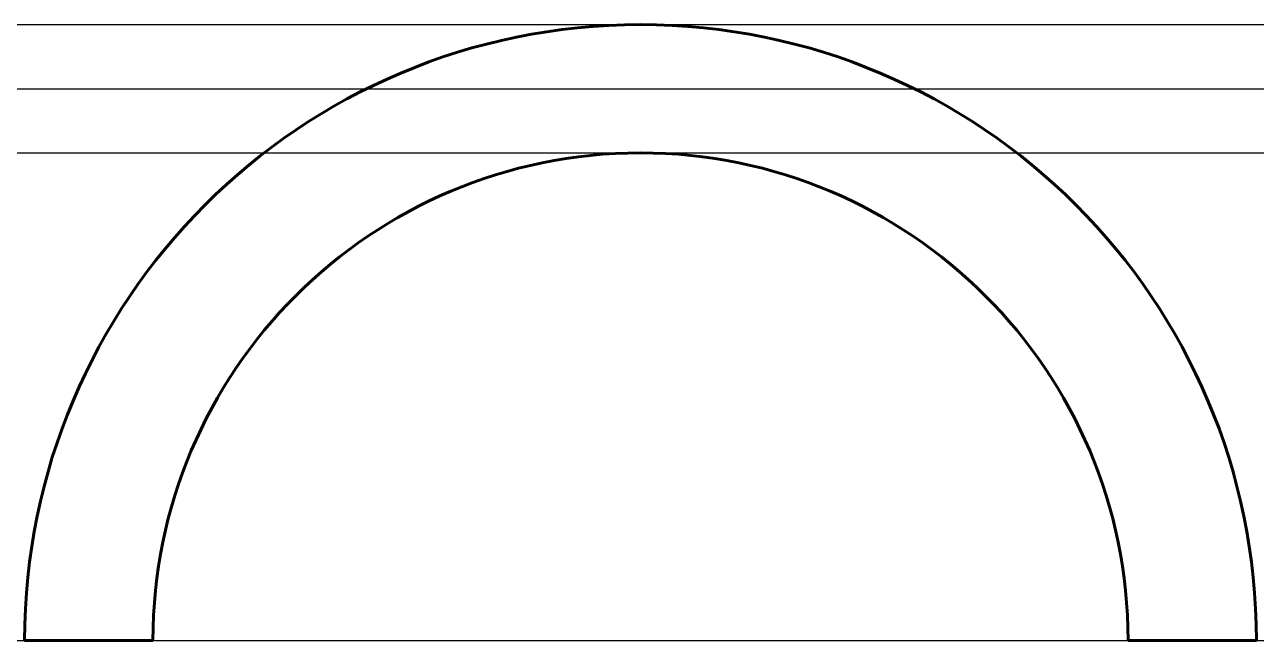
# Model space of a CAD drawing. Header units: millimetres. Extents: x 2916 to 3204, y 2166 to 2310.
import ezdxf

# ---------------------------------------------------------------- set-up
doc = ezdxf.new("R2010")
doc.units = ezdxf.units.MM
doc.linetypes.add('K5LT_BASIC', pattern=[0])
doc.layers.add('Системный слой', color=7, linetype='Continuous')

msp = doc.modelspace()

# ---------------------------------------------------------------- linework, layer by layer
at = {"layer": 'Системный слой', "color": 5, "linetype": 'K5LT_BASIC', "lineweight": 60, "true_color": 0x0000ff}
for p, q in [((2916.02, 2166), (2946.02, 2166)), ((3174.02, 2166), (3204.02, 2166))]:
    msp.add_line(p, q, dxfattribs=at)
at = {"layer": 'Системный слой', "color": 9, "true_color": 0xdca5c1}
for p in [(308, 2310), (146.71, 2295), (216.15, 2280), (208.29, 2166)]:
    msp.add_xline(p, (1, 0), dxfattribs=at)
at = {"layer": 'Системный слой', "color": 5, "linetype": 'K5LT_BASIC', "lineweight": 60, "true_color": 0x0000ff}
for radius in [144, 114]:
    msp.add_arc((3060.02, 2166), radius, 0, 180, dxfattribs=at)

doc.saveas('drawing.dxf')
